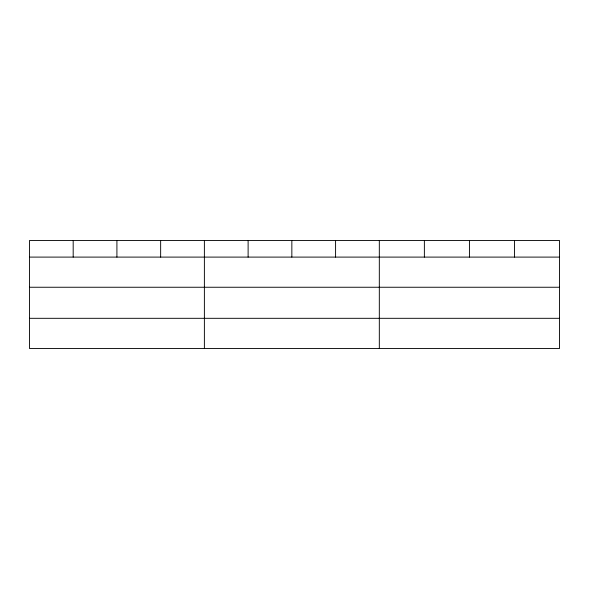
<?xml version="1.0" encoding="UTF-8"?>
<svg xmlns="http://www.w3.org/2000/svg" width="589" height="589" viewBox="0 0 589 589"><rect width="100%" height="100%" fill="white"/><g stroke="black" fill="none" stroke-linecap="round" stroke-linejoin="round"><path stroke-width="0.88" d="M559.55 287.248L559.55 240.54L29.45 240.54L29.45 348.46L559.55 348.46L559.55 287.248L29.45 287.248M29.45 257.099L559.55 257.099M29.45 318.31L559.55 318.31M514.491 240.54L514.491 257.099M469.433 240.54L469.433 257.099M424.374 240.54L424.374 257.099M379.316 240.54L379.316 348.46M335.583 240.54L335.583 257.099M291.849 240.54L291.849 257.099M248.116 240.54L248.116 257.099M204.383 240.54L204.383 348.46M160.65 240.54L160.65 257.099M116.916 240.54L116.916 257.099M73.183 240.54L73.183 257.099"/></g></svg>
